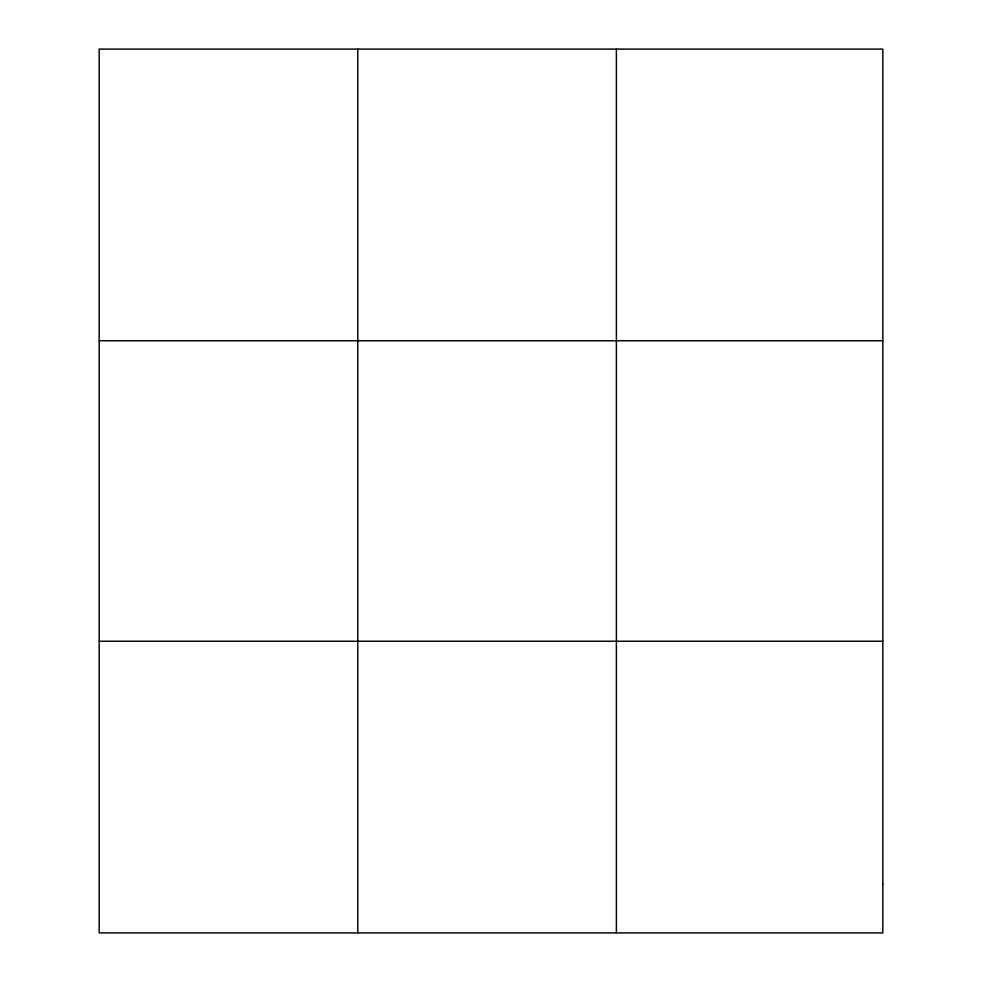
<?xml version="1.0" encoding="UTF-8"?>
<svg xmlns="http://www.w3.org/2000/svg" width="982" height="982" viewBox="0 0 982 982"><rect width="100%" height="100%" fill="white"/><g stroke="black" fill="none" stroke-linecap="round" stroke-linejoin="round"><path stroke-width="1.47" d="M357.779 49.1L357.779 932.9M616.377 49.1L616.377 932.9M99.182 340.754L882.818 340.754M99.182 641.246L882.818 641.246M882.818 884.291L882.818 932.9L99.182 932.9L99.182 49.1L882.818 49.1L882.818 884.291"/></g></svg>
